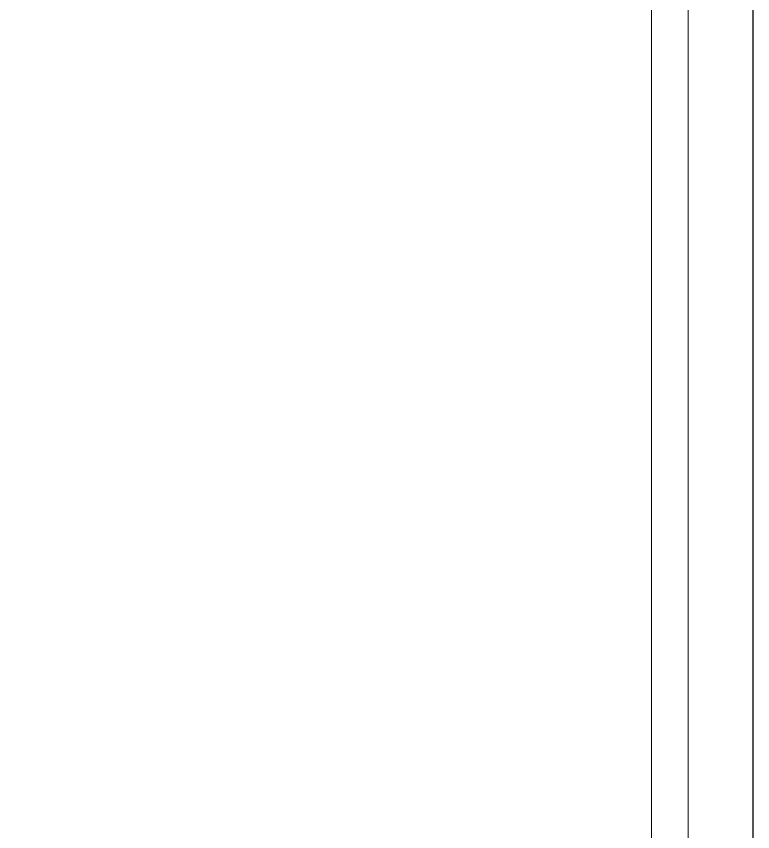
# Model space of a CAD drawing. Header units: inches. Extents: x 109699 to 44449955, y -10987 to 15824140.
# Drawn here: x 196741.1 to 196859.4, y -3355.9 to -3224.9 of the extents above; entities that cross this region are included whole.
import ezdxf

# ---------------------------------------------------------------- set-up
doc = ezdxf.new("R2010")
doc.units = ezdxf.units.IN
doc.header["$LTSCALE"] = 5
doc.header["$MEASUREMENT"] = 0
doc.layers.add('@NORMAL', color=7, linetype='Continuous', lineweight=5)
doc.layers.add('WALL-1', color=8, linetype='Continuous', lineweight=9)

# ---------------------------------------------------------------- blocks, each defined once
blk = doc.blocks.new('zxczxczxcz')
at = {"layer": '@NORMAL'}
for points in [[(177327.5446916085, -15450.10043627545), (175295.1813820154, -15450.10043627545), (175295.1813820154, -14276.83252409846), (177327.5446916085, -14276.83252409846)], [(177319.9075666944, -15442.46331136129), (175302.8185069296, -15442.46331136129), (175302.8185069296, -14284.46964901264), (177319.9075666944, -14284.46964901264)]]:
    blk.add_lwpolyline(points, close=True, dxfattribs=at)
at = {"layer": 'WALL-1', "lineweight": 30}
blk.add_lwpolyline([(177340.9096602083, -15463.46540487523), (175281.8164134157, -15463.46540487523), (175281.8164134157, -14263.46755549865), (177340.9096602083, -14263.46755549865)], close=True, dxfattribs=at)

msp = doc.modelspace()

# ---------------------------------------------------------------- block references
at = {"layer": 'WALL-1', "linetype": 'Continuous', "xscale": 0.7745455872000001, "yscale": 0.7745455872000001, "zscale": 0.7745455872000001, "rotation": 270}
msp.add_blockref('zxczxczxcz', (207907.1302514823, 132789.8010087634), dxfattribs=at)

doc.saveas('drawing.dxf')
